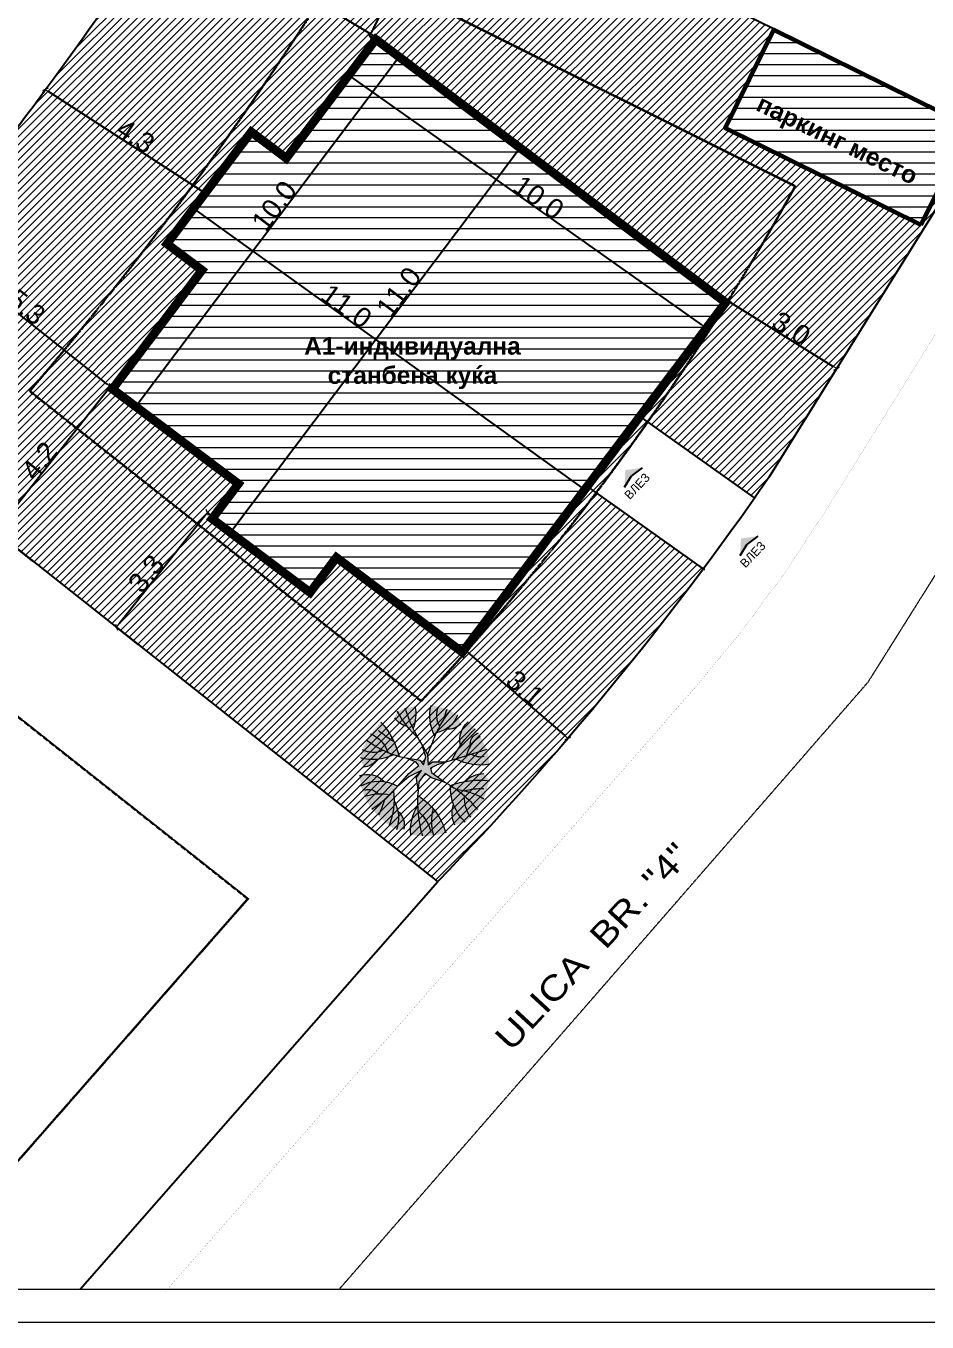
# Model space of a CAD drawing. Header units: metres. Extents: x 579991 to 911209, y 678516 to 840782.
# Drawn here: x 594404 to 614983, y 678516 to 708130 of the extents above; entities that cross this region are included whole.
import ezdxf

# ---------------------------------------------------------------- set-up
doc = ezdxf.new("R2010")
doc.units = ezdxf.units.M
doc.header["$MEASUREMENT"] = 0
doc.linetypes.add('DASHED', pattern=[0.75, 0.5, -0.25])
doc.layers.get('DEFPOINTS').update_dxf_attribs({"lineweight": 0})
for name, color, linetype, lineweight, true_color in [('2D Drafting - General_Pen_No__104', 7, 'Continuous', 13, 0x96e196), ('ОБЗАВЕЖДАНЕ_Pen_No__64', 7, 'Continuous', 13, 0x41c341), ('ОБЗАВЕЖДАНЕ_Pen_No__9', 7, 'Continuous', 13, 0x3dad99)]:
    doc.layers.add(name, color=color, linetype=linetype, lineweight=lineweight, true_color=true_color)
for name, color, linetype, lineweight in [('2D Drafting - General_Pen_No__6', 5, 'Continuous', 13), ('Annotation - Text_Pen_No__120', 7, 'Continuous', 13), ('dimenzija', 7, 'Continuous', 13), ('GRADEZNA', 7, 'Continuous', 0), ('gradezna_linija', 250, 'Continuous', 53), ('NUMERACIJA', 7, 'Continuous', 0), ('OSOVINA', 7, 'DASHED', 0), ('Roofs_Pen_No__1', 7, 'Continuous', 13)]:
    doc.layers.add(name, color=color, linetype=linetype, lineweight=lineweight)
doc.layers.add('Parceli', color=7, linetype='Continuous')
doc.styles.add('GENERATED_STYLE_1', font='arial.ttf')
doc.styles.add('GENERATED_STYLE_2', font='arial.ttf')
doc.styles.add('MASWB', font='MCSWISB.TTF', dxfattribs={"width": 1.2})
doc.dimstyles.new('GENERATED_STYLE__1', dxfattribs={"dimtxt": 300, "dimasz": 95, "dimexe": 0.18, "dimexo": 0.0625, "dimgap": 0, "dimtad": 1, "dimdec": 1, "dimlfac": 0.001, "dimzin": 0, "dimdsep": 46, "dimtxsty": 'GENERATED_STYLE_1', "dimblk": 'ARROWHEAD_2', "dimcen": 0.09, "dimclrd": 256, "dimclre": 256, "dimclrt": 5, "dimadec": 0, "dimazin": 0, "dimtfac": 1, "dimtdec": 1, "dimtmove": 0, "dimatfit": 3, "dimfxl": 1, "dimtolj": 1, "dimtzin": 0, "dimarcsym": 0})

# ---------------------------------------------------------------- blocks, each defined once
blk = doc.blocks.new('ARROWHEAD_2')
at = {"color": 0, "linetype": 'Continuous', "lineweight": 0}
for p, q in [((0, 0), (-1, 0)), ((-0.3781315, -0.655), (0.3781315, 0.655))]:
    blk.add_line(p, q, dxfattribs=at)
blk = doc.blocks.new('*D31')
at = {"layer": 'DEFPOINTS', "color": 0, "lineweight": 70, "transparency": 16777216}
for p in [(602922.3270655491, 707425.1347058183), (604222.1105511987, 706447.0783590653), (598209.454171723, 698456.5863052335)]:
    blk.add_point(p, dxfattribs=at)
at = {"layer": 'dimenzija', "color": 151, "lineweight": -2, "true_color": 0x80c2ff, "transparency": 16777216}
for p, q in [((596966.7909216784, 699510.5523264977), (602865.206829944, 707349.2250313069)), ((604222.0606106233, 706447.1159381678), (602922.1832366921, 707425.242933633)), ((598209.4042311477, 698456.6238843359), (596909.5268572165, 699434.7508798011))]:
    blk.add_line(p, q, dxfattribs=at)
at = {"layer": 'dimenzija', "color": 151, "lineweight": -2, "true_color": 0x80c2ff, "transparency": 16777216, "xscale": 95, "yscale": 95, "zscale": 95}
for p, rotation in [((602922.3270655491, 707425.1347058183), 53.03940383481095), ((596909.6706860735, 699434.6426519863), 233.0394038348109)]:
    blk.add_blockref('ARROWHEAD_2', p, dxfattribs=dict(at, rotation=rotation))
at = {"layer": 'dimenzija', "color": 5, "transparency": 16777216, "insert": (600072.873710808, 704020.4904600647), "char_height": 450, "attachment_point": 5, "rotation": 53.03940383481095, "style": 'GENERATED_STYLE_1'}
blk.add_mtext('\\A1;10.0', dxfattribs=at)
blk = doc.blocks.new('*D32')
at = {"layer": 'DEFPOINTS', "color": 0, "lineweight": 70, "transparency": 16777216}
for p in [(600963.3027031193, 705923.6178535034), (609907.2908621302, 701242.8757032421), (609127.3920143084, 700141.6627511233)]:
    blk.add_point(p, dxfattribs=at)
at = {"layer": 'dimenzija', "color": 151, "lineweight": -2, "true_color": 0x80c2ff, "transparency": 16777216}
for p, q in [((600963.3388252861, 705923.6688578078), (601743.305582782, 707024.9776980188)), ((601820.7280934195, 706969.9251118252), (609829.7643196518, 701297.7813970393)), ((609127.4281364754, 700141.7137554275), (609907.394893971, 701243.0225956385))]:
    blk.add_line(p, q, dxfattribs=at)
at = {"layer": 'dimenzija', "color": 151, "lineweight": -2, "true_color": 0x80c2ff, "transparency": 16777216, "xscale": 95, "yscale": 95, "zscale": 95}
for p, rotation in [((601743.201550941, 707024.8308056223), 144.6931866548338), ((609907.2908621302, 701242.8757032421), 324.6931866548338)]:
    blk.add_blockref('ARROWHEAD_2', p, dxfattribs=dict(at, rotation=rotation))
at = {"layer": 'dimenzija', "color": 5, "transparency": 16777216, "insert": (606110.7011054701, 704213.231177845), "char_height": 450, "attachment_point": 5, "rotation": 324.69318665483377, "style": 'GENERATED_STYLE_1'}
blk.add_mtext('\\A1;10.0', dxfattribs=at)
blk = doc.blocks.new('*D33')
at = {"layer": 'DEFPOINTS', "color": 0, "lineweight": 70, "transparency": 16777216}
for p in [(598443.5817695537, 704238.2047086377), (607377.0837775434, 697815.5986664749), (607171.2062315689, 697529.233994831)]:
    blk.add_point(p, dxfattribs=at)
at = {"layer": 'dimenzija', "color": 151, "lineweight": -2, "true_color": 0x80c2ff, "transparency": 16777216}
for p, q in [((598443.5452861153, 704238.1539621233), (598237.5991512765, 703951.6938870322)), ((598314.8389254712, 703896.385210657), (607094.071529677, 697584.6888211677)), ((607377.0472941049, 697815.5479199606), (607171.1011592663, 697529.0878448695))]:
    blk.add_line(p, q, dxfattribs=at)
at = {"layer": 'dimenzija', "color": 151, "lineweight": -2, "true_color": 0x80c2ff, "transparency": 16777216, "xscale": 95, "yscale": 95, "zscale": 95}
for p, rotation in [((598237.7042235793, 703951.8400369937), 144.2863252613708), ((607171.2062315689, 697529.233994831), 324.2863252613708)]:
    blk.add_blockref('ARROWHEAD_2', p, dxfattribs=dict(at, rotation=rotation))
at = {"layer": 'dimenzija', "color": 5, "transparency": 16777216, "insert": (601724.4152645279, 701728.0943579443), "char_height": 450, "attachment_point": 5, "rotation": 324.2863252613708, "style": 'GENERATED_STYLE_1'}
blk.add_mtext('\\A1;11.0', dxfattribs=at)
blk = doc.blocks.new('*D34')
at = {"layer": 'DEFPOINTS', "color": 0, "lineweight": 70, "transparency": 16777216}
for p in [(605686.2801448433, 705345.3253520476), (605701.6881084484, 705333.7312236708), (599087.7660910252, 696544.1899644558)]:
    blk.add_point(p, dxfattribs=at)
at = {"layer": 'dimenzija', "color": 151, "lineweight": -2, "true_color": 0x80c2ff, "transparency": 16777216}
for p, q in [((599129.4783630251, 696631.6937673439), (605629.1599092382, 705269.4156775362)), ((605701.638167873, 705333.7688027732), (605686.1363159863, 705345.4335798624)), ((599087.7161504498, 696544.2275435581), (599072.2142985631, 696555.8923206473))]:
    blk.add_line(p, q, dxfattribs=at)
at = {"layer": 'dimenzija', "color": 151, "lineweight": -2, "true_color": 0x80c2ff, "transparency": 16777216, "xscale": 95, "yscale": 95, "zscale": 95}
for p, rotation in [((605686.2801448433, 705345.3253520476), 53.03940383481073), ((599072.3581274201, 696555.7840928325), 233.0394038348107)]:
    blk.add_blockref('ARROWHEAD_2', p, dxfattribs=dict(at, rotation=rotation))
at = {"layer": 'dimenzija', "color": 5, "transparency": 16777216, "insert": (602917.960572258, 702048.5034730978), "char_height": 450, "attachment_point": 5, "rotation": 53.03940383481073, "style": 'GENERATED_STYLE_1'}
blk.add_mtext('\\A1;11.0', dxfattribs=at)
blk = doc.blocks.new('*D35')
at = {"layer": 'DEFPOINTS', "color": 0, "lineweight": 70, "transparency": 16777216}
for p in [(597192.9123865463, 699221.5099680653), (593713.5257956632, 696576.5101311007), (594564.5093852385, 695902.5797714894)]:
    blk.add_point(p, dxfattribs=at)
at = {"layer": 'dimenzija', "color": 151, "lineweight": -2, "true_color": 0x80c2ff, "transparency": 16777216}
for p, q in [((596282.9493745492, 699820.9659849083), (593772.5052180851, 696650.984473869)), ((597192.8633902682, 699221.5487703169), (596341.7876876901, 699895.5520781612)), ((594564.4603889603, 695902.6185737409), (593713.3846863823, 696576.6218815852))]:
    blk.add_line(p, q, dxfattribs=at)
at = {"layer": 'dimenzija', "color": 151, "lineweight": -2, "true_color": 0x80c2ff, "transparency": 16777216, "xscale": 95, "yscale": 95, "zscale": 95}
for p, rotation in [((596341.9287969711, 699895.4403276766), 51.62278878131681), ((593713.5257956632, 696576.5101311007), 231.6227887813168)]:
    blk.add_blockref('ARROWHEAD_2', p, dxfattribs=dict(at, rotation=rotation))
at = {"layer": 'dimenzija', "color": 5, "transparency": 16777216, "insert": (594709.1710600996, 698197.6265428911), "char_height": 450, "attachment_point": 5, "rotation": 51.62278878131682, "style": 'GENERATED_STYLE_1'}
blk.add_mtext('\\A1;4.2', dxfattribs=at)
blk = doc.blocks.new('*D36')
at = {"layer": 'DEFPOINTS', "color": 0, "lineweight": 70, "transparency": 16777216}
for p in [(599044.236250985, 696621.9016862414), (596472.5066593431, 694391.5549940121), (596967.4892293276, 693999.5570924339)]:
    blk.add_point(p, dxfattribs=at)
at = {"layer": 'dimenzija', "color": 151, "lineweight": -2, "true_color": 0x80c2ff, "transparency": 16777216}
for p, q in [((598490.2742585784, 696939.4252450513), (596531.4860817651, 694466.0293367804)), ((599044.1872547067, 696621.940488493), (598549.1125717193, 697014.0113383041)), ((596967.4402330494, 693999.5958946855), (596472.365550062, 694391.6667444967))]:
    blk.add_line(p, q, dxfattribs=at)
at = {"layer": 'dimenzija', "color": 151, "lineweight": -2, "true_color": 0x80c2ff, "transparency": 16777216, "xscale": 95, "yscale": 95, "zscale": 95}
for p, rotation in [((598549.2536810004, 697013.8995878196), 51.62278878131608), ((596472.5066593431, 694391.5549940121), 231.6227887813161)]:
    blk.add_blockref('ARROWHEAD_2', p, dxfattribs=dict(at, rotation=rotation))
at = {"layer": 'dimenzija', "color": 5, "transparency": 16777216, "insert": (597149.8322895318, 695617.1512086983), "char_height": 450, "attachment_point": 5, "rotation": 51.62278878131611, "style": 'GENERATED_STYLE_1'}
blk.add_mtext('\\A1;3.3', dxfattribs=at)
blk = doc.blocks.new('*D37')
at = {"layer": 'DEFPOINTS', "color": 0, "lineweight": 70, "transparency": 16777216}
for p in [(604370.7555878055, 693820.3526395587), (606732.7343092449, 691794.1755085733), (606782.7845884735, 691852.5207009715)]:
    blk.add_point(p, dxfattribs=at)
at = {"layer": 'dimenzija', "color": 151, "lineweight": -2, "true_color": 0x80c2ff, "transparency": 16777216}
for p, q in [((604370.7962810646, 693820.4000769771), (604420.9230636207, 693878.834451722)), ((604492.910742928, 693816.8440780505), (606710.6797125797, 691914.3744548782)), ((606732.775002504, 691794.2229459917), (606782.90178506, 691852.6573207364))]:
    blk.add_line(p, q, dxfattribs=at)
at = {"layer": 'dimenzija', "color": 151, "lineweight": -2, "true_color": 0x80c2ff, "transparency": 16777216, "xscale": 95, "yscale": 95, "zscale": 95}
for p, rotation in [((604420.8058670342, 693878.697831957), 139.3760042726833), ((606782.7845884735, 691852.5207009715), 319.3760042726832)]:
    blk.add_blockref('ARROWHEAD_2', p, dxfattribs=dict(at, rotation=rotation))
at = {"layer": 'dimenzija', "color": 5, "transparency": 16777216, "insert": (605801.3427467791, 692997.345330968), "char_height": 450, "attachment_point": 5, "rotation": 319.37600427268325, "style": 'GENERATED_STYLE_1'}
blk.add_mtext('\\A1;3.1', dxfattribs=at)
blk = doc.blocks.new('*D38')
at = {"layer": 'DEFPOINTS', "color": 0, "lineweight": 70, "transparency": 16777216}
for p in [(610383.411967281, 701810.8446933911), (612890.396317928, 700252.9197144343), (612920.4416694706, 700301.2681440086)]:
    blk.add_point(p, dxfattribs=at)
at = {"layer": 'dimenzija', "color": 151, "lineweight": -2, "true_color": 0x80c2ff, "transparency": 16777216}
for p, q in [((610383.4449559744, 701810.8977781922), (610413.5523262604, 701859.3460071929)), ((610494.1462166215, 701809.0503092014), (612839.7527716728, 700351.4109577725)), ((612890.4293066212, 700252.9727992354), (612920.5366769072, 700301.421028236))]:
    blk.add_line(p, q, dxfattribs=at)
at = {"layer": 'dimenzija', "color": 151, "lineweight": -2, "true_color": 0x80c2ff, "transparency": 16777216, "xscale": 95, "yscale": 95, "zscale": 95}
for p, rotation in [((610413.4573188237, 701859.1931229654), 148.1417822327117), ((612920.4416694706, 700301.2681440086), 328.1417822327118)]:
    blk.add_blockref('ARROWHEAD_2', p, dxfattribs=dict(at, rotation=rotation))
at = {"layer": 'dimenzija', "color": 5, "transparency": 16777216, "insert": (611882.9251802813, 701216.7047632544), "char_height": 450, "attachment_point": 5, "rotation": 328.14178223271176, "style": 'GENERATED_STYLE_1'}
blk.add_mtext('\\A1;3.0', dxfattribs=at)
blk = doc.blocks.new('*D39')
at = {"layer": 'DEFPOINTS', "color": 0, "lineweight": 70, "transparency": 16777216}
for p in [(604163.3805592514, 711720.3442271634), (604304.6891699887, 711649.739782913), (602392.9199134492, 707823.5010728666)]:
    blk.add_point(p, dxfattribs=at)
at = {"layer": 'dimenzija', "color": 151, "lineweight": -2, "true_color": 0x80c2ff, "transparency": 16777216}
for p, q in [((602294.0726035296, 707979.0880914064), (604120.9192584335, 711635.3616528739)), ((604304.6332604004, 711649.7677179794), (604163.219539637, 711720.4246801544)), ((602392.8640038609, 707823.5290079329), (602251.4502830973, 707894.185970108))]:
    blk.add_line(p, q, dxfattribs=at)
at = {"layer": 'dimenzija', "color": 151, "lineweight": -2, "true_color": 0x80c2ff, "transparency": 16777216, "xscale": 95, "yscale": 95, "zscale": 95}
for p, rotation in [((604163.3805592514, 711720.3442271634), 63.45112467985981), ((602251.6113027118, 707894.105517117), 243.4511246798598)]:
    blk.add_blockref('ARROWHEAD_2', p, dxfattribs=dict(at, rotation=rotation))
at = {"layer": 'dimenzija', "color": 5, "transparency": 16777216, "insert": (602937.12680809, 709780.4925692292), "char_height": 450, "attachment_point": 5, "rotation": 63.45112467985981, "style": 'GENERATED_STYLE_1'}
blk.add_mtext('\\A1;4.3', dxfattribs=at)
blk = doc.blocks.new('*D40')
at = {"layer": 'DEFPOINTS', "color": 0, "lineweight": 70, "transparency": 16777216}
for p in [(597658.9264068766, 710669.9261944662), (597683.5252174529, 710710.8373741258), (602392.919913449, 707823.5010728665)]:
    blk.add_point(p, dxfattribs=at)
at = {"layer": 'dimenzija', "color": 151, "lineweight": -2, "true_color": 0x80c2ff, "transparency": 16777216}
for p, q in [((597658.958613006, 710669.9797576554), (597683.6179711055, 710710.9916361107)), ((602336.1026765099, 707913.3655691346), (597764.9412649684, 710661.8840575174)), ((602392.9521195784, 707823.5546360557), (602417.611477678, 707864.5665145111))]:
    blk.add_line(p, q, dxfattribs=at)
at = {"layer": 'dimenzija', "color": 151, "lineweight": -2, "true_color": 0x80c2ff, "transparency": 16777216, "xscale": 95, "yscale": 95, "zscale": 95}
for p, rotation in [((597683.5252174529, 710710.8373741258), 148.9826195490808), ((602417.5187240253, 707864.4122525263), 328.9826195490808)]:
    blk.add_blockref('ARROWHEAD_2', p, dxfattribs=dict(at, rotation=rotation))
at = {"layer": 'dimenzija', "color": 5, "transparency": 16777216, "insert": (600075.4206618657, 709539.6714232349), "char_height": 450, "attachment_point": 5, "rotation": 328.9826195490808, "style": 'GENERATED_STYLE_1'}
blk.add_mtext('\\A1;5.5', dxfattribs=at)
blk = doc.blocks.new('*D41')
at = {"layer": 'DEFPOINTS', "color": 0, "lineweight": 70, "transparency": 16777216}
for p in [(592133.5049217187, 703121.7133767528), (592186.0927863338, 703187.8227747795), (596282.9493745493, 699820.9659849084)]:
    blk.add_point(p, dxfattribs=at)
at = {"layer": 'dimenzija', "color": 151, "lineweight": -2, "true_color": 0x80c2ff, "transparency": 16777216}
for p, q in [((592133.5438298238, 703121.7622890146), (592186.2048416764, 703187.9636420938)), ((596261.1906011429, 699946.2157026409), (592260.4394243553, 703128.6824550738)), ((596282.9882826544, 699821.0148971702), (596335.6492945071, 699887.2162502493))]:
    blk.add_line(p, q, dxfattribs=at)
at = {"layer": 'dimenzija', "color": 151, "lineweight": -2, "true_color": 0x80c2ff, "transparency": 16777216, "xscale": 95, "yscale": 95, "zscale": 95}
for p, rotation in [((592186.0927863338, 703187.8227747795), 141.4988985655737), ((596335.5372391645, 699887.0753829351), 321.4988985655737)]:
    blk.add_blockref('ARROWHEAD_2', p, dxfattribs=dict(at, rotation=rotation))
at = {"layer": 'dimenzija', "color": 5, "transparency": 16777216, "insert": (594417.2860380331, 701706.7617685932), "char_height": 450, "attachment_point": 5, "rotation": 321.49889856557365, "style": 'GENERATED_STYLE_1'}
blk.add_mtext('\\A1;5.3', dxfattribs=at)
blk = doc.blocks.new('*D42')
at = {"layer": 'DEFPOINTS', "color": 0, "lineweight": 70, "transparency": 16777216}
for p in [(594796.1491040745, 706601.0577342096), (594844.6709855916, 706675.9588362759), (598443.5817695535, 704238.2047086376)]:
    blk.add_point(p, dxfattribs=at)
at = {"layer": 'dimenzija', "color": 151, "lineweight": -2, "true_color": 0x80c2ff, "transparency": 16777216}
for p, q in [((594796.183085147, 706601.1101893019), (594844.7688510803, 706676.1099069419)), ((598412.3719106821, 704364.7570408403), (594924.4027259803, 706624.3076061395)), ((598443.615750626, 704238.2571637299), (598492.2015165595, 704313.25688137))]:
    blk.add_line(p, q, dxfattribs=at)
at = {"layer": 'dimenzija', "color": 151, "lineweight": -2, "true_color": 0x80c2ff, "transparency": 16777216, "xscale": 95, "yscale": 95, "zscale": 95}
for p, rotation in [((594844.6709855916, 706675.9588362759), 147.0643230491096), ((598492.1036510707, 704313.105810704), 327.0643230491096)]:
    blk.add_blockref('ARROWHEAD_2', p, dxfattribs=dict(at, rotation=rotation))
at = {"layer": 'dimenzija', "color": 5, "transparency": 16777216, "insert": (596906.379357677, 705614.2963481408), "char_height": 450, "attachment_point": 5, "rotation": 327.0643230491096, "style": 'GENERATED_STYLE_1'}
blk.add_mtext('\\A1;4.3', dxfattribs=at)

msp = doc.modelspace()

# ---------------------------------------------------------------- hatches: boundary and pattern name
at = {"layer": '2D Drafting - General_Pen_No__104', "linetype": 'Continuous', "lineweight": 0, "true_color": 0x547d54, "transparency": 33554687}
h = msp.add_hatch(dxfattribs=at)
h.set_pattern_fill('ANSI31', color=87, scale=1000)
h.set_pattern_definition([(45, (0, 0), (-88.38834764831844, 88.38834764831844), [])])
h.paths.add_polyline_path([(609873.870529637, 695722.1407107007), (607426.726437152, 697461.8768615993, -0.02612016134504541), (603432.7983713069, 692706.2231018038), (594490.3417151712, 699788.1376105191, 0.0372376702390272), (601677.3245852732, 709608.8663046078), (611975.0075113319, 704463.6584068479, -0.0267211541414698), (608604.3113063325, 699078.6089001854), (611046.3250555397, 697342.5200390783, 0.00195804477381019), (611373.1004322241, 697811.3149567341), (616260.5114538514, 705676.0472846047), (615959.539160301, 705826.4272325074), (614850.7110819445, 703585.7799387575), (610369.4164948135, 705803.4360952504), (611478.2445729551, 708044.0833888978), (615959.5391603034, 705826.4272325062), (599764.9133611761, 713918.0258153768, -0.03723767025705801), (589492.0718377747, 699919.6603619324), (603807.4495323293, 688582.6995135115, 0.03213471712357351)])
h.paths.add_polyline_path([(603793.704039393, 691251.1620809995), (603641.750053376, 691171.875834997), (603663.0248019171, 691068.9937095181), (603966.920204829, 690853.4464069232), (603659.6293272198, 690957.7091189988), (603518.9361090589, 691047.4503750354), (603380.1419406323, 690856.4482701506), (603361.629162454, 690642.4731671951), (603316.6640892462, 690940.1615250864), (603440.187034938, 691116.9912262934), (603150.2108145361, 690975.3743366875), (602895.8470295542, 690761.7064118793), (603150.3318089654, 691051.5487223295), (603375.3563712386, 691235.1183230549), (603304.4909786823, 691314.7615740813), (603106.0215976732, 691396.8467276786), (603403.4331388461, 691350.085724611), (603480.6810828979, 691249.5573312035), (603533.5601793835, 691430.1523102614), (603441.9734133959, 691722.5795821183), (603573.72457523, 691492.8573230538), (603587.8631006745, 691237.262258884), (603690.2847420326, 691312.3004672165), (603980.1968208494, 691307.8815511176)], flags=16)
h.paths.add_polyline_path([(592733.9008606724, 700384.77773081), (592581.9468746553, 700305.4914848076), (592603.2216231965, 700202.6093593286), (592907.1170261083, 699987.0620567338), (592599.8261484992, 700091.3247688094), (592459.1329303383, 700181.0660248459), (592320.3387619116, 699990.0639199611), (592301.8259837334, 699776.0888170056), (592256.8609105255, 700073.7771748969), (592380.3838562174, 700250.6068761039), (592090.4076358154, 700108.989986498), (591836.0438508336, 699895.3220616898), (592090.5286302448, 700185.1643721401), (592315.553192518, 700368.7339728654), (592244.6877999617, 700448.3772238918), (592046.2184189525, 700530.4623774891), (592343.6299601254, 700483.7013744215), (592420.8779041773, 700383.172981014), (592473.7570006629, 700563.7679600719), (592382.1702346753, 700856.1952319288), (592513.9213965094, 700626.4729728643), (592528.0599219538, 700370.8779086946), (592630.481563312, 700445.916117027), (592920.3936421288, 700441.4972009282)], flags=16)
h.paths.add_polyline_path([(600976.2148315031, 711271.0523170526), (600668.923953894, 711375.3150291282), (600528.230735733, 711465.0562851648), (600389.4365673064, 711274.05418028), (600370.9237891282, 711060.0790773245), (600325.9587159203, 711357.7674352158), (600449.4816616122, 711534.5971364228), (600159.5054412102, 711392.9802468169), (599905.1416562283, 711179.3123220087), (600159.6264356396, 711469.1546324589), (600384.6509979127, 711652.7242331842), (600313.7856053564, 711732.3674842106), (600115.3162243473, 711814.4526378079), (600412.7277655202, 711767.6916347403), (600489.9757095721, 711667.1632413329), (600542.8548060576, 711847.7582203908), (600451.2680400701, 712140.1854922477), (600583.0192019042, 711910.4632331831), (600597.1577273486, 711654.8681690134), (600699.5793687068, 711729.9063773459), (600989.4914475236, 711725.487461247), (600802.9986660671, 711668.7679911288), (600651.0446800501, 711589.4817451264), (600672.3194285913, 711486.5996196475)], flags=16)
h.paths.add_polyline_path([(601494.178448426, 695984.9089361702), (600892.9128104785, 695185.859730787), (598655.5750722082, 696869.403489347), (599256.8407101558, 697668.4526947301), (596380.2635339737, 699833.0090190346), (598424.5667029953, 702549.7763173374), (597625.517497612, 703151.041955285), (599549.5675390441, 705707.9994125112), (600348.6167444274, 705106.7337745636), (602392.9199134491, 707823.5010728666), (610383.411967281, 701810.844693391), (608423.9527252947, 699206.8303418732), (608604.3113063325, 699078.6089001854, 0.02672115414146989), (611975.0075113319, 704463.6584068479), (601677.3245852732, 709608.8663046078, -0.03723767023902724), (594490.3417151712, 699788.1376105191), (603432.7983713069, 692706.2231018038, 0.03453505690519396), (608604.3113063325, 699078.6089001854), (608423.9527252947, 699206.8303418732), (604370.7555878055, 693820.3526395588)], flags=17)
at = {"layer": 'gradezna_linija', "linetype": 'Continuous', "lineweight": 0}
h = msp.add_hatch(dxfattribs=at)
h.set_pattern_fill('LINE', color=30, scale=2000, style=0)
h.set_pattern_definition([(0, (0, 0), (0, 250), [])])
h.paths.add_polyline_path([(611478.2445729551, 708044.0833888978), (610369.4164948135, 705803.4360952504), (614850.7110819445, 703585.7799387575), (615959.539160301, 705826.4272325074)])
h.paths.add_polyline_path([(602392.9199134491, 707823.5010728666), (600348.6167444274, 705106.7337745636), (599549.5675390441, 705707.9994125112), (597625.517497612, 703151.041955285), (598424.5667029953, 702549.7763173374), (596380.2635339737, 699833.0090190346), (599256.8407101558, 697668.4526947301), (598655.5750722082, 696869.403489347), (600892.9128104785, 695185.859730787), (601494.178448426, 695984.9089361702), (604370.7555878055, 693820.3526395588), (610383.411967281, 701810.844693391)])
h.paths.add_polyline_path([(610856.1589044537, 706064.8922295544), (614633.149684656, 704254.9407351288), (614989.3622882168, 704998.2820476365), (611212.3715080145, 706808.233542062)], flags=24)
h.paths.add_polyline_path([(600667.0106039012, 699727.9083614174), (605813.2588985807, 699727.9083614174), (605813.2588985807, 701224.7250962969), (600667.0106039012, 701224.7250962969)], flags=24)
at = {"layer": 'Parceli'}
for points in [[(608478.341767127, 698033.1525132483), (608229.7825937667, 697853.9191811404), (608073.4762629586, 697590.3388689976), (608091.4033299383, 697980.4396511931)], [(611120.2782727131, 696471.8906267289), (610871.7190993527, 696292.657294621), (610715.4127685445, 696029.0769824783), (610733.3398355243, 696419.1777646737)]]:
    msp.add_hatch(color=256, dxfattribs=at).paths.add_polyline_path(points)
at = {"layer": 'ОБЗАВЕЖДАНЕ_Pen_No__64', "linetype": 'Continuous', "lineweight": 0, "true_color": 0x103010}
h = msp.add_hatch(color=88, dxfattribs=at)
edge = h.paths.add_edge_path()
edge.add_ellipse((602503.0721184132, 692393.3594720853), major_axis=(-721.2672341746826, 354.7761483196171), ratio=0.9999999999999098, start_angle=183.4394826287652, end_angle=219.734600782757, ccw=False)
edge.add_ellipse((606446.5650079346, 693606.7915026442), major_axis=(-3182.376936048388, 1565.344130964631), ratio=0.9999999999998164, start_angle=51.64649860584247, end_angle=55.76567062855414)
edge.add_ellipse((604912.5451303221, 693554.1387658243), major_axis=(-2063.100566877898, 1014.79567909457), ratio=0.9999999999998593, start_angle=64.42378549216932, end_angle=73.78759042933922, ccw=False)
edge.add_ellipse((603173.8858163168, 692531.9147479847), major_axis=(179.3048532783602, 364.5304686088142), ratio=0.9999999999999212, start_angle=147.2646035812459, end_angle=196.6468417489392, ccw=False)
edge.add_line((602825.9351923907, 692322.2410580216), (602883.8892366257, 692472.1269893944))
edge.add_line((602883.8892366257, 692472.1269893945), (603063.8477313543, 692541.4047005146))
edge.add_line((603063.8477313542, 692541.4047005147), (603284.5208645047, 692581.5891077495))
h = msp.add_hatch(color=88, dxfattribs=at)
edge = h.paths.add_edge_path()
edge.add_ellipse((604057.7125368731, 692438.5743509313), major_axis=(-338.1695097372091, 166.3384532932268), ratio=0.9999999999999942, start_angle=107.3216712035283, end_angle=163.1159074508075, ccw=False)
edge.add_ellipse((603659.7069260519, 692610.9560887937), major_axis=(-576.1559274494174, 283.3989554591581), ratio=0.9999999999999896, start_angle=126.7285279373566, end_angle=148.1541442102069, ccw=False)
edge.add_line((603777.1241376242, 691979.7003410043), (603742.0443049095, 691902.040756543))
edge.add_ellipse((604630.4027137057, 692367.4607956116), major_axis=(-899.9199825210346, 442.651669266521), ratio=0.9999999999999946, start_angle=12.63817934990442, end_angle=53.84210238111439, ccw=False)
edge.add_line((603655.4374184035, 692602.4908962401), (603827.6039612589, 692575.5103454322))
edge.add_line((603827.6039612588, 692575.5103454323), (604022.9239618876, 692518.9816321008))
edge.add_line((604022.9239618876, 692518.9816321007), (604100.4889565454, 692488.216026753))
edge.add_line((604100.4889565454, 692488.216026753), (604258.3672041118, 692378.8429867002))
edge.add_line((604258.3672041118, 692378.8429867004), (604332.9942345861, 692181.1892595524))
h = msp.add_hatch(color=88, dxfattribs=at)
edge = h.paths.add_edge_path()
edge.add_ellipse((601148.5972844382, 690989.0497632641), major_axis=(810.9269945038237, 1648.631322070813), ratio=0.9999999999999902, start_angle=310.2633803024633, end_angle=338.45125055916344, ccw=False)
edge.add_line((602930.74134515, 691435.7603780889), (602798.2772318503, 691476.1088577256))
edge.add_ellipse((602325.3231201775, 692442.7700814019), major_axis=(-965.6628638350712, 474.9892067379357), ratio=0.9999999999999909, start_angle=120.90592645273111, end_angle=142.2625147964608, ccw=False)
edge.add_ellipse((602100.7973103803, 691566.2956235784), major_axis=(-331.3849821834779, 163.0012872060478), ratio=0.9999999999999797, start_angle=118.39239759081289, end_angle=174.1288154808832, ccw=False)
edge.add_line((602114.9792151696, 691197.2640536223), (602042.6283056898, 691404.4044642088))
edge.add_line((602042.6283056898, 691404.404464209), (602091.6167982568, 691588.8487167992))
edge.add_line((602091.6167982568, 691588.8487167992), (602184.0303937572, 691805.9924858848))
edge.add_line((602184.0303937572, 691805.9924858848), (602275.1054548204, 691957.7585632097))
edge.add_line((602275.1054548204, 691957.7585632097), (602508.3751565043, 692224.6030665122))
h = msp.add_hatch(color=88, dxfattribs=at)
edge = h.paths.add_edge_path()
edge.add_line((604926.5928664589, 691595.7161890576), (604999.2823448047, 691259.9939666789))
edge.add_ellipse((604786.8569355079, 692477.0267218975), major_axis=(545.2881350457068, 1108.582036463077), ratio=0.999999999999988, start_angle=178.7845965579403, end_angle=216.0924772092205, ccw=False)
edge.add_line((604218.1771245943, 691380.2603135635), (604130.1319065663, 691353.4824507748))
edge.add_ellipse((606133.0727716571, 690427.2938656941), major_axis=(973.9879418462089, 1980.137594543197), ratio=0.9999999999999796, start_angle=81.03603200341502, end_angle=91.37510218503479, ccw=False)
edge.add_ellipse((604843.1951444868, 691823.0875544908), major_axis=(233.631610824751, 474.9778883205333), ratio=0.9999999999999745, start_angle=65.84450707537923, end_angle=129.8698518348977, ccw=False)
edge.add_line((604505.4125578956, 692230.6297586435), (604660.2212625772, 692070.5545986232))
edge.add_line((604660.2212625771, 692070.5545986232), (604735.8145746103, 691971.6464612668))
edge.add_line((604735.8145746104, 691971.6464612667), (604779.2537114922, 691906.0133760812))
edge.add_line((604779.2537114922, 691906.0133760812), (604926.592866459, 691595.7161890576))
msp.add_hatch(color=88, dxfattribs=at).paths.add_polyline_path([(603966.9202048285, 690853.4464069235), (603659.6293272198, 690957.7091189988), (603518.9361090588, 691047.4503750354), (603380.1419406325, 690856.4482701509), (603361.6291624539, 690642.4731671961), (603316.6640892461, 690940.1615250866), (603440.187034938, 691116.9912262934), (603150.2108145355, 690975.3743366871), (602895.8470295538, 690761.7064118797), (603150.3318089659, 691051.5487223295), (603375.3563712386, 691235.1183230549), (603304.4909786824, 691314.7615740808), (603106.0215976709, 691396.8467276793), (603403.433138846, 691350.0857246113), (603480.6810828979, 691249.5573312035), (603533.560179384, 691430.1523102616), (603441.9734133955, 691722.5795821187), (603573.7245752299, 691492.8573230534), (603587.8631006747, 691237.2622588841), (603690.2847420324, 691312.3004672169), (603980.1968208497, 691307.8815511176), (603793.704039393, 691251.1620809995), (603641.7500533756, 691171.8758349969), (603663.0248019174, 691068.9937095181)])
h = msp.add_hatch(color=88, dxfattribs=at)
edge = h.paths.add_edge_path()
edge.add_line((602895.847029554, 690761.7064118796), (602800.0800206566, 690650.2997135691))
edge.add_ellipse((601153.8578933754, 690455.9352252086), major_axis=(-1487.453383092268, 731.6469639194127), ratio=0.9999999999998148, start_angle=205.261643725056, end_angle=212.925167801382, ccw=False)
edge.add_ellipse((602089.4657413095, 690035.2610147444), major_axis=(362.9197256286685, 737.8232949747328), ratio=0.999999999999994, start_angle=306.85749564520296, end_angle=324.8047947761728, ccw=False)
edge.add_ellipse((602650.128284766, 689879.7129591004), major_axis=(174.2707021224682, 354.2959353747581), ratio=0.9999999999999901, start_angle=281.07073776417013, end_angle=347.3962903622014, ccw=False)
edge.add_line((603031.2946729229, 689776.7174641471), (602865.4538943414, 689763.1782131994))
edge.add_line((602865.4538943412, 689763.1782131994), (602699.1553035806, 689856.0345995219))
edge.add_line((602699.1553035807, 689856.0345995219), (602302.9788918204, 690229.5037989923))
edge.add_line((602302.9788918204, 690229.5037989923), (602132.7272294076, 690529.3124729657))
edge.add_line((602132.7272294076, 690529.3124729657), (602053.6159635765, 690771.4835666466))
edge.add_line((602053.6159635765, 690771.4835666466), (602018.5952145698, 690996.6879412784))
edge.add_ellipse((602203.6270510902, 690514.2283967664), major_axis=(-463.6686345232656, 228.0688272787125), ratio=0.9999999999999921, start_angle=249.10058028918831, end_angle=317.17430974314834, ccw=False)
edge.add_ellipse((602465.7413075332, 689992.1553212556), major_axis=(-791.0704909041842, 389.1108988659871), ratio=0.9999999999998824, start_angle=266.99057048556415, end_angle=288.6075007095413, ccw=False)
h = msp.add_hatch(color=88, dxfattribs=at)
edge = h.paths.add_edge_path()
edge.add_line((604988.9420165055, 690884.8581670808), (604862.4206090174, 690472.7344738786))
edge.add_line((604862.4206090175, 690472.7344738785), (604715.079559416, 690226.1374181606))
edge.add_line((604715.079559416, 690226.1374181606), (604564.2728976387, 690051.3709025077))
edge.add_line((604564.2728976388, 690051.3709025078), (604435.3703641049, 689937.374869235))
edge.add_line((604435.370364105, 689937.374869235), (604195.7218609623, 689871.8626188831))
edge.add_ellipse((604785.4993511322, 690148.4350535285), major_axis=(-584.5216569811573, 287.5138814678939), ratio=0.9999999999999902, start_angle=8.119808648817525, end_angle=51.31553326783859, ccw=False)
edge.add_ellipse((605204.974497247, 690732.9821969356), major_axis=(-993.2687824923414, 488.5679761981314), ratio=0.9999999999999519, start_angle=23.92309112432588, end_angle=46.40574897768619, ccw=False)
edge.add_line((604098.9176311566, 690776.7971557309), (604424.2750016254, 690867.3213351008))
edge.add_ellipse((604873.8631622711, 690400.1138148884), major_axis=(286.183638144515, 581.8172448407774), ratio=0.9999999999999957, start_angle=387.33402675433683, end_angle=430.09060192817617, ccw=False)
edge.add_line((604860.9356625628, 691048.3770799952), (604988.9420165056, 690884.8581670808))
h = msp.add_hatch(color=88, dxfattribs=at)
edge = h.paths.add_edge_path()
edge.add_ellipse((602597.7348204923, 689312.2557200786), major_axis=(-1298.432212240071, 638.6714345061833), ratio=0.9999999999999826, start_angle=221.6114075596088, end_angle=264.4557235202283, ccw=False)
edge.add_line((603992.6540814802, 689696.9993572732), (603718.3760312528, 689631.6478975477))
edge.add_line((603718.3760312527, 689631.6478975477), (603464.8767491977, 689617.7926350898))
edge.add_line((603464.876749198, 689617.7926350897), (603194.6704196912, 689650.7665156593))
edge.add_ellipse((604143.9419712345, 689765.9137803001), major_axis=(422.0552545002808, 858.0470460716058), ratio=0.999999999999994, start_angle=81.5636726970668, end_angle=123.10782688796621, ccw=False)
edge.add_line((603357.0992349503, 690309.2864696032), (603358.8663899992, 690542.9084513299))

# ---------------------------------------------------------------- linework, layer by layer
at = {"layer": '2D Drafting - General_Pen_No__6', "color": 5, "linetype": 'DASHED', "lineweight": 35, "flags": 128}
for points in [[(611975.0075113319, 704463.6584068479), (601677.3245852732, 709608.8663046078, -0.03723767023902722), (594490.3417151712, 699788.1376105191), (603432.7983713069, 692706.2231018038)], [(603432.7983713069, 692706.2231018038, 0.06131279150716207), (611975.0075113319, 704463.6584068479)]]:
    msp.add_lwpolyline(points, format="xyb", dxfattribs=at)
for points in [[(583740.6173729971, 687594.332638266), (590751.3298938342, 695095.5786774696), (599472.581164568, 688188.8461899774)], [(599472.581164568, 688188.8461899774), (591650.3142582111, 679266.0709789591)]]:
    msp.add_lwpolyline(points, dxfattribs=at)
at = {"layer": 'GRADEZNA', "const_width": 200, "flags": 128}
msp.add_lwpolyline([(599256.8407101558, 697668.4526947301), (598655.5750722082, 696869.403489347), (600892.9128104785, 695185.859730787), (601494.178448426, 695984.9089361702), (604370.7555878055, 693820.3526395588), (610383.411967281, 701810.844693391), (602392.9199134491, 707823.5010728666), (600348.6167444274, 705106.7337745636), (599549.5675390441, 705707.9994125112), (597625.517497612, 703151.041955285), (598424.5667029953, 702549.7763173374), (596380.2635339737, 699833.0090190346), (599256.8407101558, 697668.4526947301)], dxfattribs=at)
at = {"layer": 'OSOVINA', "linetype": 'DASHED', "ltscale": 5}
for p, q in [((628199.6535446342, 716360.8778016118), (613630.8904463716, 693134.6216560171)), ((613630.8904463716, 693134.6216560171), (601557.3794274983, 679266.0709789591))]:
    msp.add_line(p, q, dxfattribs=at)
at = {"layer": 'Parceli'}
for p, q in [((608423.9527252947, 699206.8303418732), (611055.8045993928, 697335.7807934467)), ((608478.341767127, 698033.1525132483), (608229.7825937667, 697853.9191811404)), ((608073.4762629586, 697590.3388689976), (608229.7825937667, 697853.9191811404)), ((607265.106541195, 697576.7765017817), (609896.958415293, 695705.7269533551)), ((610715.4127685445, 696029.0769824783), (610871.7190993527, 696292.657294621)), ((611120.2782727131, 696471.8906267289), (610871.7190993527, 696292.657294621))]:
    msp.add_line(p, q, dxfattribs=at)
at = {"layer": 'Parceli', "color": 4, "const_width": 2.33561973871076, "flags": 128}
msp.add_lwpolyline([(597581.9019923259, 679205.8427483721), (609627.7301671274, 692946.3885905982, 0.04095795690765908), (612647.1356606402, 697019.5863186212), (628199.6535446342, 722046.4133284212)], format="xyb", dxfattribs=at)
at = {"layer": 'Parceli', "color": 1}
for points in [[(589492.0718377747, 699919.6603619324, 0.037237670257058), (599764.9133611761, 713918.0258153768)], [(616260.5114538514, 705676.0472846047), (611373.1004322239, 697811.3149567337, -0.04095795685318557), (603807.4495323293, 688582.6995135115)]]:
    msp.add_lwpolyline(points, format="xyb", dxfattribs=at)
for points in [[(599764.9133611761, 713918.0258153768), (616260.5114538514, 705676.0472846047)], [(603807.4495323293, 688582.6995135115), (589492.0718377747, 699919.6603619324)], [(595639.9059870618, 679266.0709789591), (603807.4495323293, 688582.6995135115)]]:
    msp.add_lwpolyline(points, dxfattribs=at)
at = {"layer": 'Parceli', "lineweight": 60}
msp.add_lwpolyline([(614850.7110819445, 703585.7799387575), (615959.539160301, 705826.4272325074), (611478.2445729551, 708044.0833888978), (610369.4164948135, 705803.4360952504)], close=True, dxfattribs=at)
at = {"layer": 'Roofs_Pen_No__1'}
for points in [[(579990.6173729971, 678516.0709789591), (642990.6173729971, 678516.0709789591), (642990.6173729971, 723066.0709789591), (579990.6173729971, 723066.0709789591)], [(583740.6173729971, 679266.0709789591), (642240.6173729971, 679266.0709789591), (642240.6173729971, 722316.0709789591), (583740.6173729971, 722316.0709789591)]]:
    msp.add_lwpolyline(points, close=True, dxfattribs=at)
at = {"layer": 'ОБЗАВЕЖДАНЕ_Pen_No__9', "color": 135, "linetype": 'Continuous', "lineweight": 13, "true_color": 0x3dad99}
for p, q in [((603701.0026286365, 691800.505218538), (603573.72457523, 691492.8573230538)), ((603573.72457523, 691492.8573230538), (603441.9734133959, 691722.5795821183)), ((603533.5601793835, 691430.1523102614), (603441.9734133959, 691722.5795821183)), ((603573.72457523, 691492.8573230538), (603587.8631006745, 691237.262258884)), ((604926.5928664568, 691595.7161890569), (603793.704039393, 691251.1620809995)), ((603403.4331388461, 691350.085724611), (603089.7777643454, 691399.4006902352)), ((603106.0215976704, 691396.8467276797), (603304.4909786823, 691314.7615740813)), ((603150.3318089654, 691051.5487223295), (603375.3563712386, 691235.1183230549)), ((603375.3563712386, 691235.1183230549), (603304.4909786823, 691314.7615740813)), ((603403.4331388461, 691350.085724611), (603480.6810828979, 691249.5573312035)), ((603480.6810828979, 691249.5573312035), (603533.5601793835, 691430.1523102614)), ((603690.2847420326, 691312.3004672165), (603587.8631006745, 691237.262258884)), ((603793.704039393, 691251.1620809995), (603641.750053376, 691171.875834997)), ((603980.1968208494, 691307.8815511176), (603690.2847420326, 691312.3004672165)), ((602895.8470295542, 690761.7064118793), (603150.3318089654, 691051.5487223295)), ((603150.2108145361, 690975.3743366875), (602895.8470295542, 690761.7064118793)), ((603440.187034938, 691116.9912262934), (603150.2108145361, 690975.3743366875)), ((603316.6640892462, 690940.1615250864), (603440.187034938, 691116.9912262934)), ((603316.6640892462, 690940.1615250864), (603364.0850360618, 690626.2142148723)), ((603518.9361090589, 691047.4503750354), (603380.1419406323, 690856.4482701506)), ((603659.6293272198, 690957.7091189988), (603518.9361090589, 691047.4503750354)), ((603641.750053376, 691171.875834997), (603663.0248019171, 691068.9937095181)), ((603659.6293272198, 690957.7091189988), (603966.920204829, 690853.4464069232)), ((603663.0248019171, 691068.9937095181), (603966.920204829, 690853.4464069232)), ((603380.1419406323, 690856.4482701506), (603361.6291624542, 690642.473167196))]:
    msp.add_line(p, q, dxfattribs=at)
at = {"layer": 'ОБЗАВЕЖДАНЕ_Pen_No__9', "color": 135, "linetype": 'Continuous', "lineweight": 13, "true_color": 0x3dad99, "extrusion": (0, 0, -1)}
for centre, major_axis, ratio, start_param, end_param in [((604912.5451303256, 693554.1387658229), (-2063.100566881836, 1014.795679096507), 0.9999999999999714, 4.995348907076982, 5.336074536011695), ((606446.5650079395, 693606.7915026436), (1565.344130963525, 3182.376936046141), 0.9999999999999906, 3.695143542509255, 3.950143980061746), ((602503.0721184118, 692393.3594720874), (354.7761483197124, 721.2672341748764), 0.9999999999999836, 0.8772967161782534, 1.510766030357181), ((604630.4027137038, 692367.4607956118), (-899.919982520802, 442.6516692664063), 0.9999999999999798, 5.343463344431754, 6.062607466065745), ((604258.3672041108, 692378.8429867007), (209.0060091968802, 424.9135317955829), 0.9999999999999853, 3.703513576972114, 4.683551466624144), ((603659.706926052, 692610.9560887953), (-576.1559274499009, 283.3989554593959), 0.9999999999999867, 3.05433932531177, 4.071355238469835), ((604940.4172719533, 692141.7842781843), (437.845054729139, 890.148035930088), 0.9999999999998772, 4.418381986320989, 4.645312665456602), ((601148.5972844353, 690989.0497632629), (-1648.631322072177, 810.926994504495), 0.9999999999999926, 1.946892954225889, 2.438864099328536), ((603173.8858163186, 692531.9147479805), (179.3048532782254, 364.5304686085399), 0.999999999999974, 2.851050455021768, 3.712933103048661), ((604057.7125368721, 692438.5743509341), (-338.1695097378003, 166.3384532935176), 0.9999999999999852, 3.436275659786543, 4.41006878593223), ((604843.1951444913, 691823.0875544922), (233.631610824676, 474.9778883203808), 0.9999999999999637, 4.016528793582546, 5.133981864348387), ((603484.0122527131, 693489.7636885457), (-1908.797995336876, 938.8974968212874), 0.9999999999999923, 4.441666012528772, 4.91273350748339), ((601987.5725248351, 691289.5298001957), (-652.7708537386944, 321.084222673332), 0.9999999999999835, 1.520010420975495, 2.359838110336332), ((604064.2530121257, 693902.3654521295), (-2214.313414160247, 1089.174091135788), 0.9999999999999167, 4.789587805486457, 4.966116026853785), ((605231.5985486672, 691258.1409388762), (-709.0297858714631, 348.7568054622578), 0.9999999999999839, 6.078894853500921, 6.787334768189102), ((604815.5510616491, 691718.83994406), (117.000864197904, 237.8651724919345), 0.9999999999999565, 4.059124309604832, 5.52052624907563), ((602331.9149261675, 692049.1076188044), (-465.9012126595283, 229.1669854016336), 0.9999999999999908, 3.820323846951441, 4.736425011359453), ((602325.3231201756, 692442.7700814069), (474.9892067372391, 965.662863833655), 0.9999999999999852, 2.229439695020357, 2.950270552563182), ((602100.7973103832, 691566.2956235793), (163.0012872060567, 331.3849821834959), 0.999999999999967, 1.673267827654043, 2.646051833110727), ((604786.8569355106, 692477.0267218985), (545.288135044113, 1108.582036459837), 0.9999999999999998, 2.511660091089979, 3.162805445396259), ((602203.6270510931, 690514.2283967668), (-463.6686345232947, 228.0688272787267), 0.9999999999999976, 0.7474492994146672, 1.935560012501054), ((604764.4125252907, 689014.8629726064), (-1690.042110007221, 831.2960881585082), 0.9999999999999937, 0.7525248371410276, 1.233164156003282), ((604873.863162273, 690400.1138148947), (286.1836381441966, 581.81724484013), 0.9999999999999761, -1.223311778359806, -0.4770687646959915), ((602490.4823885515, 689399.7254835042), (522.9783687642661, 1063.225821009715), 0.9999999999999933, -0.7638483146992947, -0.2652336076940942), ((602233.8135336051, 690423.9111924247), (-235.9507067600829, 116.0591788609659), 0.9999999999999968, 0.7736884366660431, 2.031581143274633), ((600932.3507769469, 692352.6949212839), (-2267.683322007143, 1115.425623778554), 0.9999999999999789, 3.36544294731294, 3.682018061285493), ((601153.8578933737, 690455.935225209), (731.6469639191342, 1487.453383091702), 0.9999999999999492, 0.9961437418888632, 1.483968515075121), ((606238.9156386764, 690404.3056112884), (1272.650944640997, 2587.325645364568), 0.9999999999999446, 3.978983681139223, 4.332296703580663), ((602818.8952102943, 688724.4555005264), (1067.593464658193, 2170.439554981786), 0.999999999999971, 0.03741060575169697, 0.4438539822709622), ((605204.9744972442, 690732.9821969345), (488.5679761979789, 993.2687824920315), 0.9999999999999981, 3.453249466054015, 4.294852273011374), ((604029.651948959, 689081.187910838), (715.775982090986, 1455.187349365803), 0.99999999999999, -0.3348258312118766, 0.08214809129921097), ((604793.3776860362, 689396.7414922338), (-1175.224869036299, 578.06833957072), 0.9999999999999731, 0.8215713198631468, 1.164715405550307), ((601110.3595319556, 690853.8024386335), (678.391717587396, 1379.184367801588), 0.9999999999996773, 1.381215551854631, 1.622318956316406), ((604143.9419712358, 689765.9137802973), (-858.0470460719235, 422.0552545004372), 0.9999999999999736, 5.705344719809431, 6.430426995393706), ((602597.7348204933, 689312.2557200757), (638.6714345055242, 1298.43221223873), 0.999999999999988, 0.09676587921164415, 0.8445402584871333), ((604785.4993511315, 690148.4350535331), (287.5138814678624, 584.5216569810932), 0.9999999999999885, 3.816763967441403, 4.570671584824928), ((602650.1282847684, 689879.712959102), (174.270702122203, 354.295935374219), 0.9999999999999958, 0.2199762311414584, 1.377575502191728), ((602783.9370134755, 689513.957330399), (391.776179491087, 796.4890614418894), 0.999999999999974, 0.2547836611118461, 0.9006738398003233), ((604821.9448853763, 689953.8155854673), (-1031.592308064628, 507.4185105747858), 0.9999999999999167, 5.542016498123257, 6.077382573673907)]:
    msp.add_ellipse(centre, major_axis=major_axis, ratio=ratio, start_param=start_param, end_param=end_param, dxfattribs=at)
at = {"layer": 'ОБЗАВЕЖДАНЕ_Pen_No__9', "color": 135, "linetype": 'Continuous', "lineweight": 13, "true_color": 0x3dad99, "extrusion": (0, 0, -0.9999999999999998)}
for centre, major_axis, ratio, start_param, end_param in [((605969.5991249945, 690942.5784041957), (1070.509553764602, 2176.368024340136), 0.9999999999999445, 4.616810767453503, 4.946211215737298), ((604790.6053081928, 691809.0009125863), (-343.1180916804435, 168.7725564359733), 0.9999999999999727, 4.043565023210855, 4.84003951770619), ((602465.7413075352, 689992.1553212563), (-791.0704909042647, 389.1108988660266), 0.9999999999999938, 0.6272287763133525, 1.623320780427872)]:
    msp.add_ellipse(centre, major_axis=major_axis, ratio=ratio, start_param=start_param, end_param=end_param, dxfattribs=at)
at = {"layer": 'ОБЗАВЕЖДАНЕ_Pen_No__9', "color": 135, "linetype": 'Continuous', "lineweight": 13, "true_color": 0x3dad99, "extrusion": (0, 0, -0.9999999999999999)}
for centre, major_axis, ratio, start_param, end_param in [((606133.0727716581, 690427.293865696), (973.987941847588, 1980.137594546), 0.999999999999952, 4.688388919703677, 5.095289546494101), ((602089.1479532383, 690035.1757509005), (-738.1176876934094, 363.0645312012452), 0.9999999999999648, 2.185144823796525, 3.021471092468019), ((605166.9385187147, 690493.4621333976), (-670.6855343699335, 329.8960764379075), 0.9999999999999918, 5.193159600082958, 5.884063261469239)]:
    msp.add_ellipse(centre, major_axis=major_axis, ratio=ratio, start_param=start_param, end_param=end_param, dxfattribs=at)

# ---------------------------------------------------------------- texts
at = {"layer": 'Annotation - Text_Pen_No__120', "color": 7, "linetype": 'Continuous', "lineweight": 13, "insert": (613019.6530093229, 705713.8927775373), "char_height": 399.9999999999999, "width": 4754.000255393648, "attachment_point": 2, "rotation": 334.39604318546935, "line_spacing_factor": 1.852028532463816, "style": 'GENERATED_STYLE_2'}
msp.add_mtext('\\A1;{\\fArial|b1|i0|c204|p34;паркинг место}', dxfattribs=at)
at = {"layer": 'Annotation - Text_Pen_No__120', "color": 7, "linetype": 'Continuous', "lineweight": 13, "insert": (603230.7213815274, 701019.67734732), "char_height": 400, "width": 4754.000255393649, "attachment_point": 2, "line_spacing_factor": 1.852028532463816, "style": 'GENERATED_STYLE_2'}
msp.add_mtext('\\A1;\\pxsm1;{\\fArial|b1|i0|c204|p34;А\\fArial|b1|i0|c0|p34;1-\\fArial|b1|i0|c204|p34;индивидуална\\fArial|b1|i0|c0|p34;\\P\\fArial|b1|i0|c204|p34;станбена куќа}', dxfattribs=at)
at = {"layer": 'NUMERACIJA', "style": 'MASWB', "width": 1.2}
msp.add_text('ULICA  BR. "4"', height=565.0598464554238, rotation=47.17316494094959, dxfattribs=at).set_placement((605481.604324754, 684676.9024236129))
at = {"layer": 'Parceli', "char_height": 200, "attachment_point": 1, "rotation": 46.390286874188455}
for insert in [(608049.723624181, 697432.2462133389), (610691.6601297669, 695870.9843268197)]:
    msp.add_mtext_dynamic_manual_height_columns('{\\Ftxt|c204;ВЛЕЗ}', width=790.3392369782086, gutter_width=5, heights=[0], dxfattribs=dict(at, insert=insert))

# ---------------------------------------------------------------- dimensions: what is measured, and where the dimension line sits
at = {"layer": 'dimenzija'}
for base, p1, p2, angle, picture, middle in [((604163.3805592514, 711720.3442271634), (602392.9199134491, 707823.5010728666), (604304.6891699887, 711649.739782913), 63.45112467985981, '*D39', (603142.7947671928, 709677.731160163)), ((597683.5252174529, 710710.8373741258), (602392.9199134491, 707823.5010728666), (597658.9264068766, 710669.9261944662), 148.98261954908082, '*D40', (599957.5014122844, 709343.5556155215)), ((602922.3270655491, 707425.1347058183), (598209.454171723, 698456.5863052335), (604222.1105511986, 706447.0783590655), 53.03940383481095, '*D31', (600256.4615338661, 703882.3449631332)), ((609907.2908621302, 701242.8757032421), (600963.3027031192, 705923.6178535034), (609127.3920143084, 700141.6627511232), 324.6931866548337, '*D32', (605977.9114859308, 704025.732953746)), ((594844.6709855916, 706675.9588362759), (598443.5817695536, 704238.2047086376), (594796.1491040745, 706601.0577342095), 147.0643230491096, '*D42', (596781.3772242854, 705421.3360329402)), ((605686.2801448433, 705345.3253520476), (599087.7660910252, 696544.1899644558), (605701.6881084484, 705333.7312236709), 53.03940383481073, '*D34', (603101.5483953161, 701910.3579761663)), ((607171.2062315689, 697529.233994831), (598443.5817695536, 704238.2047086376), (607377.0837775433, 697815.5986664749), 324.2863252613708, '*D33', (601590.2975659505, 701541.5438017243)), ((592186.0927863338, 703187.8227747795), (596282.9493745492, 699820.9659849083), (592133.5049217186, 703121.7133767527), 141.49889856557368, '*D41', (594274.1594152369, 701526.8340429873)), ((612920.4416694706, 700301.2681440086), (610383.411967281, 701810.844693391), (612890.396317928, 700252.9197144342), 328.14178223271176, '*D38', (611761.5735943033, 701021.4280130372)), ((593713.5257956632, 696576.5101311007), (597192.9123865464, 699221.5099680653), (594564.5093852385, 695902.5797714894), 231.62278878131679, '*D35', (594886.2795710845, 698057.3667259447)), ((596472.5066593431, 694391.5549940121), (599044.2362509848, 696621.9016862413), (596967.4892293276, 693999.5570924338), 231.62278878131613, '*D36', (597330.0690758467, 695474.4139765068)), ((606782.7845884735, 691852.5207009715), (604370.7555878055, 693820.3526395588), (606732.7343092449, 691794.1755085733), 319.3760042726833, '*D37', (605651.6492897946, 692822.8429369133))]:
    dim = msp.add_linear_dim(base=base, p1=p1, p2=p2, angle=angle, dimstyle='GENERATED_STYLE__1', override={"dimtxt": 450}, dxfattribs=at)
    dim.commit()
    dim.dimension.update_dxf_attribs({"geometry": picture, "text_midpoint": middle, "dimtype": 161})

doc.saveas('drawing.dxf')
